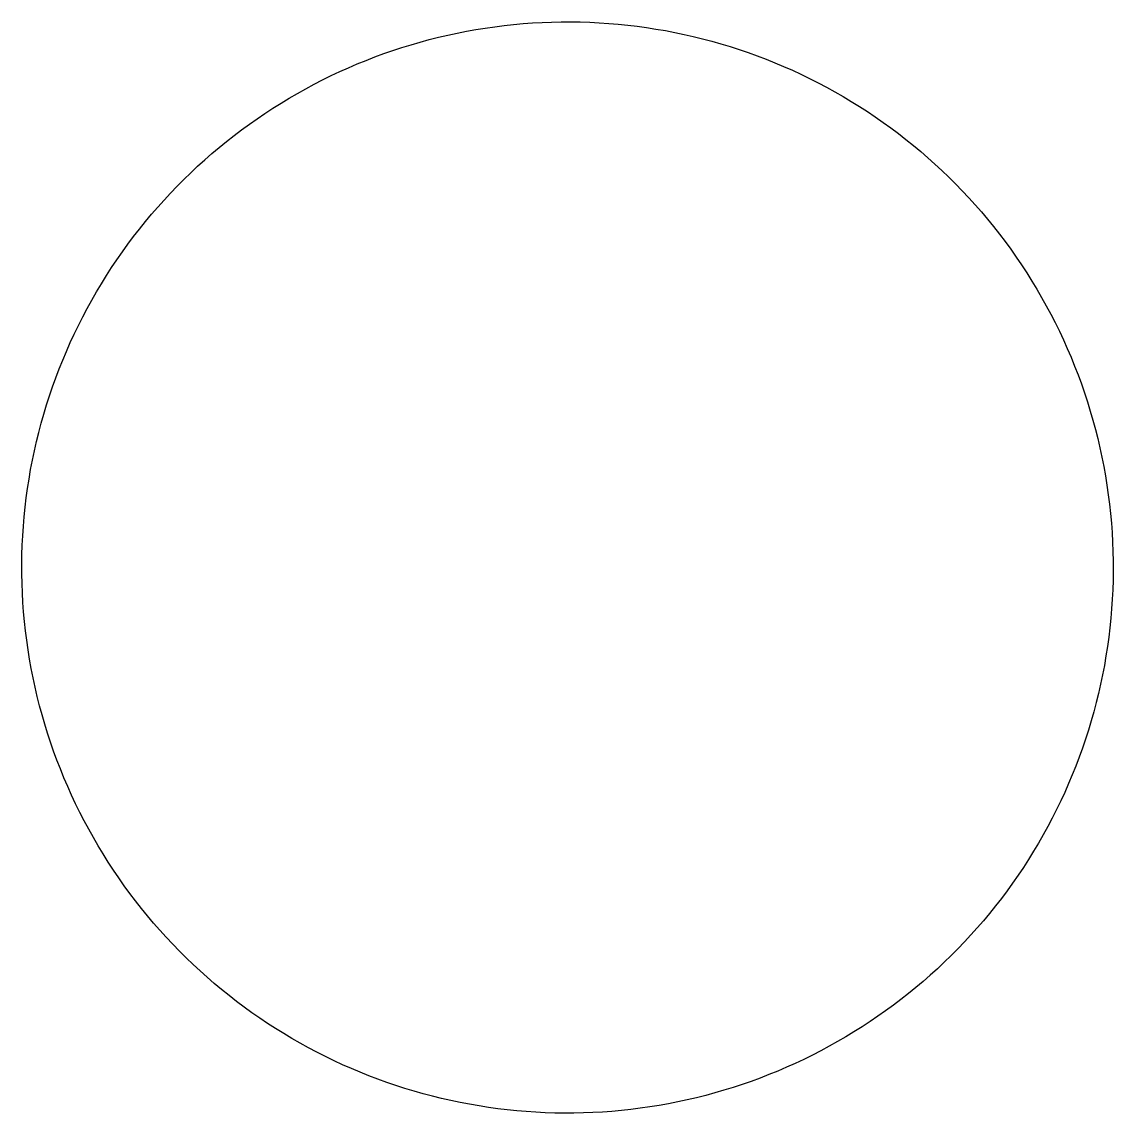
# Model space of a CAD drawing. Header units: metres. Extents: x 13 to 238, y 4 to 739.
# Drawn here: x 178.93 to 184.13, y 279.99 to 285.19 of the extents above; entities that cross this region are included whole.
import ezdxf

# ---------------------------------------------------------------- set-up
doc = ezdxf.new("R2010")
doc.units = ezdxf.units.M

msp = doc.modelspace()

# ---------------------------------------------------------------- linework, layer by layer
at = {"layer": 'Layer0'}
for p, q in [((181.1357, 285.1601), (181.1806, 285.1666)), ((181.1806, 285.1666), (181.2256, 285.1723)), ((181.2256, 285.1723), (181.2707, 285.1771)), ((181.2707, 285.1771), (181.3159, 285.1812)), ((181.3159, 285.1812), (181.3612, 285.1845)), ((181.3612, 285.1845), (181.4065, 285.187)), ((181.4065, 285.187), (181.4518, 285.1887)), ((181.4518, 285.1887), (181.4972, 285.1897)), ((181.4972, 285.1897), (181.5426, 285.1898)), ((181.5426, 285.1898), (181.5879, 285.1891)), ((181.5879, 285.1891), (181.6333, 285.1877)), ((181.6333, 285.1877), (181.6786, 285.1854)), ((181.6786, 285.1854), (181.7239, 285.1824)), ((181.7239, 285.1824), (181.7691, 285.1786)), ((181.7691, 285.1786), (181.8143, 285.174)), ((181.8143, 285.174), (181.8593, 285.1686)), ((181.8593, 285.1686), (181.9043, 285.1624)), ((180.8691, 285.1051), (180.9131, 285.1162)), ((180.9131, 285.1162), (180.9573, 285.1266)), ((180.9573, 285.1266), (181.0017, 285.1361)), ((181.0017, 285.1361), (181.0462, 285.1449)), ((181.0462, 285.1449), (181.0909, 285.1529)), ((181.0909, 285.1529), (181.1357, 285.1601)), ((181.9043, 285.1624), (181.9491, 285.1554)), ((181.9491, 285.1554), (181.9938, 285.1477)), ((181.9938, 285.1477), (182.0384, 285.1391)), ((182.0384, 285.1391), (182.0828, 285.1298)), ((182.0828, 285.1298), (182.127, 285.1197)), ((182.127, 285.1197), (182.1711, 285.1089)), ((180.6953, 285.0531), (180.7384, 285.0672)), ((180.7384, 285.0672), (180.7818, 285.0806)), ((180.7818, 285.0806), (180.8253, 285.0932)), ((180.8253, 285.0932), (180.8691, 285.1051)), ((182.1711, 285.1089), (182.215, 285.0973)), ((182.215, 285.0973), (182.2586, 285.0849)), ((182.2586, 285.0849), (182.3021, 285.0718)), ((182.3021, 285.0718), (182.3453, 285.0579)), ((180.5675, 285.0061), (180.6098, 285.0225)), ((180.6098, 285.0225), (180.6524, 285.0382)), ((180.6524, 285.0382), (180.6953, 285.0531)), ((182.3453, 285.0579), (182.3882, 285.0432)), ((182.3882, 285.0432), (182.4309, 285.0278)), ((182.4309, 285.0278), (182.4733, 285.0117)), ((182.4733, 285.0117), (182.5154, 284.9948)), ((180.4424, 284.9526), (180.4838, 284.9712)), ((180.4838, 284.9712), (180.5255, 284.989)), ((180.5255, 284.989), (180.5675, 285.0061)), ((182.5154, 284.9948), (182.5573, 284.9772)), ((182.5573, 284.9772), (182.5988, 284.9589)), ((182.5988, 284.9589), (182.6399, 284.9398)), ((180.3202, 284.8926), (180.3606, 284.9133)), ((180.3606, 284.9133), (180.4013, 284.9333)), ((180.4013, 284.9333), (180.4424, 284.9526)), ((182.6399, 284.9398), (182.6808, 284.92)), ((182.6808, 284.92), (182.7213, 284.8995)), ((180.2406, 284.849), (180.2802, 284.8711)), ((180.2802, 284.8711), (180.3202, 284.8926)), ((182.7213, 284.8995), (182.7614, 284.8784)), ((182.7614, 284.8784), (182.8012, 284.8565)), ((182.8012, 284.8565), (182.8405, 284.8339)), ((180.1241, 284.7786), (180.1625, 284.8027)), ((180.1625, 284.8027), (180.2013, 284.8262)), ((180.2013, 284.8262), (180.2406, 284.849)), ((182.8405, 284.8339), (182.8795, 284.8106)), ((182.8795, 284.8106), (182.918, 284.7867)), ((180.0486, 284.7283), (180.0861, 284.7537)), ((180.0861, 284.7537), (180.1241, 284.7786)), ((182.918, 284.7867), (182.9562, 284.7621)), ((182.9562, 284.7621), (182.9939, 284.7368)), ((179.9748, 284.6753), (180.0115, 284.7021)), ((180.0115, 284.7021), (180.0486, 284.7283)), ((182.9939, 284.7368), (183.0311, 284.7109)), ((183.0311, 284.7109), (183.0679, 284.6844)), ((179.903, 284.6199), (179.9387, 284.6479)), ((179.9387, 284.6479), (179.9748, 284.6753)), ((183.0679, 284.6844), (183.1042, 284.6571)), ((183.1042, 284.6571), (183.1401, 284.6293)), ((179.8331, 284.562), (179.8678, 284.5912)), ((179.8678, 284.5912), (179.903, 284.6199)), ((183.1401, 284.6293), (183.1754, 284.6009)), ((183.1754, 284.6009), (183.2103, 284.5718)), ((179.799, 284.5321), (179.8331, 284.562)), ((183.2103, 284.5718), (183.2446, 284.5421)), ((183.2446, 284.5421), (183.2784, 284.5119)), ((179.7322, 284.4706), (179.7653, 284.5016)), ((179.7653, 284.5016), (179.799, 284.5321)), ((183.2784, 284.5119), (183.3117, 284.481)), ((179.6677, 284.4068), (179.6997, 284.439)), ((179.6997, 284.439), (179.7322, 284.4706)), ((183.3117, 284.481), (183.3444, 284.4496)), ((183.3444, 284.4496), (183.3766, 284.4176)), ((179.6363, 284.3741), (179.6677, 284.4068)), ((183.3766, 284.4176), (183.4082, 284.385)), ((183.4082, 284.385), (183.4392, 284.3519)), ((179.5752, 284.307), (179.6054, 284.3408)), ((179.6054, 284.3408), (179.6363, 284.3741)), ((183.4392, 284.3519), (183.4697, 284.3183)), ((179.5455, 284.2726), (179.5752, 284.307)), ((183.4697, 284.3183), (183.4996, 284.2841)), ((183.4996, 284.2841), (183.5288, 284.2495)), ((179.488, 284.2024), (179.5164, 284.2378)), ((179.5164, 284.2378), (179.5455, 284.2726)), ((183.5288, 284.2495), (183.5575, 284.2143)), ((179.4601, 284.1666), (179.488, 284.2024)), ((183.5575, 284.2143), (183.5856, 284.1786)), ((183.5856, 284.1786), (183.613, 284.1424)), ((179.4064, 284.0935), (179.4329, 284.1303)), ((179.4329, 284.1303), (179.4601, 284.1666)), ((183.613, 284.1424), (183.6397, 284.1058)), ((179.3804, 284.0562), (179.4064, 284.0935)), ((183.6397, 284.1058), (183.6659, 284.0687)), ((179.3552, 284.0186), (179.3804, 284.0562)), ((183.6659, 284.0687), (183.6914, 284.0312)), ((183.6914, 284.0312), (183.7162, 283.9932)), ((179.3066, 283.9419), (179.3306, 283.9804)), ((179.3306, 283.9804), (179.3552, 284.0186)), ((183.7162, 283.9932), (183.7403, 283.9548)), ((179.2834, 283.9029), (179.3066, 283.9419)), ((183.7403, 283.9548), (183.7638, 283.9159)), ((183.7638, 283.9159), (183.7866, 283.8767)), ((179.2389, 283.8238), (179.2608, 283.8635)), ((179.2608, 283.8635), (179.2834, 283.9029)), ((183.7866, 283.8767), (183.8088, 283.8371)), ((179.2177, 283.7837), (179.2389, 283.8238)), ((183.8088, 283.8371), (183.8302, 283.7971)), ((179.1973, 283.7432), (179.2177, 283.7837)), ((183.8302, 283.7971), (183.8509, 283.7567)), ((179.1775, 283.7023), (179.1973, 283.7432)), ((183.8509, 283.7567), (183.8709, 283.716)), ((183.8709, 283.716), (183.8902, 283.6749)), ((179.1401, 283.6196), (179.1584, 283.6611)), ((179.1584, 283.6611), (179.1775, 283.7023)), ((183.8902, 283.6749), (183.9088, 283.6335)), ((179.1225, 283.5778), (179.1401, 283.6196)), ((183.9088, 283.6335), (183.9266, 283.5918)), ((179.1056, 283.5357), (179.1225, 283.5778)), ((183.9266, 283.5918), (183.9437, 283.5498)), ((179.0895, 283.4933), (179.1056, 283.5357)), ((183.9437, 283.5498), (183.9601, 283.5075)), ((183.9601, 283.5075), (183.9758, 283.4649)), ((179.0594, 283.4076), (179.0741, 283.4506)), ((179.0741, 283.4506), (179.0895, 283.4933)), ((183.9758, 283.4649), (183.9907, 283.422)), ((179.0455, 283.3644), (179.0594, 283.4076)), ((183.9907, 283.422), (184.0048, 283.3789)), ((179.0324, 283.321), (179.0455, 283.3644)), ((184.0048, 283.3789), (184.0182, 283.3355)), ((179.02, 283.2774), (179.0324, 283.321)), ((184.0182, 283.3355), (184.0309, 283.2919)), ((184.0309, 283.2919), (184.0427, 283.2481)), ((179.0084, 283.2335), (179.02, 283.2774)), ((184.0427, 283.2481), (184.0538, 283.2041)), ((178.9875, 283.1452), (178.9975, 283.1894)), ((178.9975, 283.1894), (179.0084, 283.2335)), ((184.0538, 283.2041), (184.0642, 283.16)), ((178.9781, 283.1008), (178.9875, 283.1452)), ((184.0642, 283.16), (184.0737, 283.1156)), ((178.9696, 283.0562), (178.9781, 283.1008)), ((184.0737, 283.1156), (184.0825, 283.0711)), ((178.9619, 283.0115), (178.9696, 283.0562)), ((184.0825, 283.0711), (184.0905, 283.0264)), ((178.9549, 282.9666), (178.9619, 283.0115)), ((184.0905, 283.0264), (184.0978, 282.9816)), ((184.0978, 282.9816), (184.1042, 282.9367)), ((178.9487, 282.9217), (178.9549, 282.9666)), ((184.1042, 282.9367), (184.1099, 282.8917)), ((178.9387, 282.8315), (178.9433, 282.8766)), ((178.9433, 282.8766), (178.9487, 282.9217)), ((184.1099, 282.8917), (184.1147, 282.8466)), ((178.9349, 282.7863), (178.9387, 282.8315)), ((184.1147, 282.8466), (184.1188, 282.8014)), ((178.9318, 282.741), (178.9349, 282.7863)), ((184.1188, 282.8014), (184.1221, 282.7561)), ((178.9296, 282.6957), (178.9318, 282.741)), ((184.1221, 282.7561), (184.1246, 282.7108)), ((178.9282, 282.6503), (178.9296, 282.6957)), ((184.1246, 282.7108), (184.1263, 282.6655)), ((178.9275, 282.605), (178.9282, 282.6503)), ((184.1263, 282.6655), (184.1273, 282.6201)), ((184.1273, 282.6201), (184.1274, 282.5747)), ((178.9276, 282.5596), (178.9275, 282.605)), ((184.1274, 282.5747), (184.1267, 282.5293)), ((178.9285, 282.5142), (178.9276, 282.5596)), ((178.9303, 282.4689), (178.9285, 282.5142)), ((184.1267, 282.5293), (184.1253, 282.484)), ((178.9328, 282.4236), (178.9303, 282.4689)), ((184.1253, 282.484), (184.123, 282.4387)), ((178.9361, 282.3783), (178.9328, 282.4236)), ((184.123, 282.4387), (184.12, 282.3934)), ((178.9402, 282.3331), (178.9361, 282.3783)), ((184.12, 282.3934), (184.1162, 282.3482)), ((178.945, 282.288), (178.9402, 282.3331)), ((184.1162, 282.3482), (184.1116, 282.303)), ((178.9507, 282.243), (178.945, 282.288)), ((184.1062, 282.258), (184.1, 282.213)), ((184.1116, 282.303), (184.1062, 282.258)), ((178.9571, 282.198), (178.9507, 282.243)), ((184.1, 282.213), (184.093, 282.1682)), ((178.9644, 282.1532), (178.9571, 282.198)), ((178.9724, 282.1086), (178.9644, 282.1532)), ((184.093, 282.1682), (184.0853, 282.1235)), ((178.9812, 282.0641), (178.9724, 282.1086)), ((184.0853, 282.1235), (184.0767, 282.0789)), ((178.9907, 282.0197), (178.9812, 282.0641)), ((184.0767, 282.0789), (184.0674, 282.0345)), ((179.0011, 281.9755), (178.9907, 282.0197)), ((184.0674, 282.0345), (184.0574, 281.9902)), ((179.0122, 281.9315), (179.0011, 281.9755)), ((184.0465, 281.9462), (184.0349, 281.9023)), ((184.0574, 281.9902), (184.0465, 281.9462)), ((179.024, 281.8877), (179.0122, 281.9315)), ((179.0367, 281.8441), (179.024, 281.8877)), ((184.0349, 281.9023), (184.0225, 281.8586)), ((179.0501, 281.8008), (179.0367, 281.8441)), ((184.0225, 281.8586), (184.0094, 281.8152)), ((179.0642, 281.7577), (179.0501, 281.8008)), ((184.0094, 281.8152), (183.9955, 281.772)), ((179.0791, 281.7148), (179.0642, 281.7577)), ((183.9955, 281.772), (183.9808, 281.7291)), ((179.0948, 281.6722), (179.0791, 281.7148)), ((183.9654, 281.6864), (183.9493, 281.644)), ((183.9808, 281.7291), (183.9654, 281.6864)), ((179.1111, 281.6299), (179.0948, 281.6722)), ((179.1283, 281.5879), (179.1111, 281.6299)), ((183.9493, 281.644), (183.9324, 281.6018)), ((179.1461, 281.5461), (179.1283, 281.5879)), ((183.9324, 281.6018), (183.9148, 281.56)), ((179.1647, 281.5047), (179.1461, 281.5461)), ((183.9148, 281.56), (183.8965, 281.5185)), ((179.184, 281.4637), (179.1647, 281.5047)), ((183.8774, 281.4773), (183.8576, 281.4365)), ((183.8965, 281.5185), (183.8774, 281.4773)), ((179.204, 281.4229), (179.184, 281.4637)), ((179.2247, 281.3826), (179.204, 281.4229)), ((183.8576, 281.4365), (183.8372, 281.396)), ((179.2461, 281.3426), (179.2247, 281.3826)), ((183.8372, 281.396), (183.816, 281.3559)), ((179.2683, 281.3029), (179.2461, 281.3426)), ((183.7941, 281.3161), (183.7715, 281.2768)), ((183.816, 281.3559), (183.7941, 281.3161)), ((179.2911, 281.2637), (179.2683, 281.3029)), ((179.3145, 281.2249), (179.2911, 281.2637)), ((183.7715, 281.2768), (183.7483, 281.2378)), ((179.3387, 281.1865), (179.3145, 281.2249)), ((183.7483, 281.2378), (183.7243, 281.1992)), ((179.3635, 281.1485), (179.3387, 281.1865)), ((183.6997, 281.1611), (183.6745, 281.1234)), ((183.7243, 281.1992), (183.6997, 281.1611)), ((179.389, 281.1109), (179.3635, 281.1485)), ((179.4151, 281.0738), (179.389, 281.1109)), ((183.6745, 281.1234), (183.6485, 281.0862)), ((179.4419, 281.0372), (179.4151, 281.0738)), ((183.6485, 281.0862), (183.622, 281.0494)), ((179.4693, 281.0011), (179.4419, 281.0372)), ((183.5948, 281.0131), (183.5669, 280.9772)), ((183.622, 281.0494), (183.5948, 281.0131)), ((179.4974, 280.9654), (179.4693, 281.0011)), ((179.526, 280.9302), (179.4974, 280.9654)), ((183.5669, 280.9772), (183.5385, 280.9419)), ((179.5553, 280.8955), (179.526, 280.9302)), ((183.5094, 280.907), (183.4797, 280.8727)), ((183.5385, 280.9419), (183.5094, 280.907)), ((179.5852, 280.8614), (179.5553, 280.8955)), ((179.6156, 280.8277), (179.5852, 280.8614)), ((183.4797, 280.8727), (183.4495, 280.8389)), ((179.6467, 280.7946), (179.6156, 280.8277)), ((183.4186, 280.8056), (183.3872, 280.7729)), ((183.4495, 280.8389), (183.4186, 280.8056)), ((179.6783, 280.7621), (179.6467, 280.7946)), ((179.7105, 280.7301), (179.6783, 280.7621)), ((183.3872, 280.7729), (183.3552, 280.7407)), ((179.7432, 280.6987), (179.7105, 280.7301)), ((179.7765, 280.6678), (179.7432, 280.6987)), ((183.3227, 280.7091), (183.2896, 280.678)), ((183.3552, 280.7407), (183.3227, 280.7091)), ((179.8103, 280.6375), (179.7765, 280.6678)), ((183.2559, 280.6476), (183.2218, 280.6177)), ((183.2896, 280.678), (183.2559, 280.6476)), ((179.8446, 280.6079), (179.8103, 280.6375)), ((179.8795, 280.5788), (179.8446, 280.6079)), ((183.1871, 280.5884), (183.1519, 280.5598)), ((183.2218, 280.6177), (183.1871, 280.5884)), ((179.9148, 280.5503), (179.8795, 280.5788)), ((179.9507, 280.5225), (179.9148, 280.5503)), ((183.1519, 280.5598), (183.1162, 280.5317)), ((179.987, 280.4953), (179.9507, 280.5225)), ((180.0238, 280.4687), (179.987, 280.4953)), ((183.0801, 280.5043), (183.0434, 280.4775)), ((183.1162, 280.5317), (183.0801, 280.5043)), ((180.061, 280.4428), (180.0238, 280.4687)), ((180.0987, 280.4176), (180.061, 280.4428)), ((183.0063, 280.4514), (182.9688, 280.4259)), ((183.0434, 280.4775), (183.0063, 280.4514)), ((180.1369, 280.393), (180.0987, 280.4176)), ((180.1754, 280.369), (180.1369, 280.393)), ((182.9308, 280.4011), (182.8924, 280.3769)), ((182.9688, 280.4259), (182.9308, 280.4011)), ((180.2144, 280.3458), (180.1754, 280.369)), ((180.2537, 280.3232), (180.2144, 280.3458)), ((182.8143, 280.3306), (182.7747, 280.3085)), ((182.8536, 280.3534), (182.8143, 280.3306)), ((182.8924, 280.3769), (182.8536, 280.3534)), ((180.2935, 280.3013), (180.2537, 280.3232)), ((180.3336, 280.2801), (180.2935, 280.3013)), ((180.3741, 280.2596), (180.3336, 280.2801)), ((182.7347, 280.2871), (182.6943, 280.2664)), ((182.7747, 280.3085), (182.7347, 280.2871)), ((180.415, 280.2399), (180.3741, 280.2596)), ((180.4561, 280.2208), (180.415, 280.2399)), ((182.6125, 280.2271), (182.5711, 280.2085)), ((182.6536, 280.2464), (182.6125, 280.2271)), ((182.6943, 280.2664), (182.6536, 280.2464)), ((180.4976, 280.2025), (180.4561, 280.2208)), ((180.5395, 280.1849), (180.4976, 280.2025)), ((180.5816, 280.168), (180.5395, 280.1849)), ((182.4874, 280.1735), (182.4451, 280.1571)), ((182.5294, 280.1907), (182.4874, 280.1735)), ((182.5711, 280.2085), (182.5294, 280.1907)), ((180.624, 280.1518), (180.5816, 280.168)), ((180.6667, 280.1364), (180.624, 280.1518)), ((180.7096, 280.1218), (180.6667, 280.1364)), ((180.7528, 280.1079), (180.7096, 280.1218)), ((182.3596, 280.1266), (182.3165, 280.1125)), ((182.4025, 280.1415), (182.3596, 280.1266)), ((182.4451, 280.1571), (182.4025, 280.1415)), ((180.7963, 280.0948), (180.7528, 280.1079)), ((180.8399, 280.0824), (180.7963, 280.0948)), ((180.8838, 280.0708), (180.8399, 280.0824)), ((180.9278, 280.0599), (180.8838, 280.0708)), ((182.1858, 280.0746), (182.1418, 280.0634)), ((182.2296, 280.0864), (182.1858, 280.0746)), ((182.2731, 280.0991), (182.2296, 280.0864)), ((182.3165, 280.1125), (182.2731, 280.0991)), ((180.9721, 280.0498), (180.9278, 280.0599)), ((181.0165, 280.0405), (180.9721, 280.0498)), ((181.0611, 280.032), (181.0165, 280.0405)), ((181.1058, 280.0243), (181.0611, 280.032)), ((181.1506, 280.0173), (181.1058, 280.0243)), ((181.1956, 280.0111), (181.1506, 280.0173)), ((181.9192, 280.0195), (181.8743, 280.0131)), ((181.964, 280.0267), (181.9192, 280.0195)), ((182.0087, 280.0348), (181.964, 280.0267)), ((182.0532, 280.0435), (182.0087, 280.0348)), ((182.0976, 280.0531), (182.0532, 280.0435)), ((182.1418, 280.0634), (182.0976, 280.0531)), ((181.2406, 280.0057), (181.1956, 280.0111)), ((181.2858, 280.0011), (181.2406, 280.0057)), ((181.331, 279.9973), (181.2858, 280.0011)), ((181.3763, 279.9942), (181.331, 279.9973)), ((181.4216, 279.992), (181.3763, 279.9942)), ((181.467, 279.9905), (181.4216, 279.992)), ((181.5123, 279.9899), (181.467, 279.9905)), ((181.5577, 279.99), (181.5123, 279.9899)), ((181.6031, 279.9909), (181.5577, 279.99)), ((181.6484, 279.9926), (181.6031, 279.9909)), ((181.6937, 279.9952), (181.6484, 279.9926)), ((181.739, 279.9985), (181.6937, 279.9952)), ((181.7842, 280.0025), (181.739, 279.9985)), ((181.8293, 280.0074), (181.7842, 280.0025)), ((181.8743, 280.0131), (181.8293, 280.0074))]:
    msp.add_line(p, q, dxfattribs=at)

doc.saveas('drawing.dxf')
